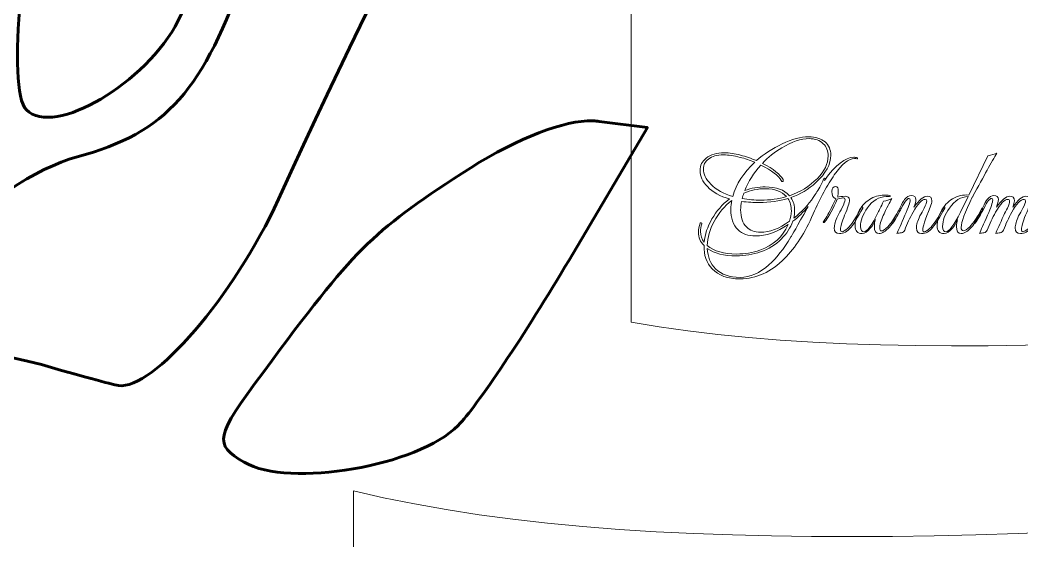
# Model space of a CAD drawing. Header units: centimetres. Extents: x -9.9 to 9.9, y -7.9 to 8.2.
# Drawn here: x 0.301 to 3.31, y -1.752 to -0.187 of the extents above; entities that cross this region are included whole.
import ezdxf

# ---------------------------------------------------------------- set-up
doc = ezdxf.new("R2010")
doc.units = ezdxf.units.CM
doc.header["$MEASUREMENT"] = 0
doc.layers.add('Layer 1', color=7, linetype='Continuous')

msp = doc.modelspace()

# ---------------------------------------------------------------- linework, layer by layer
at = {"layer": 'Layer 1', "color": 56, "lineweight": 60}
for points, knots in [([(1.87322, 3.56375), (1.88541, 3.56375), (1.99255, 3.38833), (2.11127, 3.17382), (2.11127, 3.17382), (2.2953, 2.84129), (2.32685, 2.73251), (2.32564, 2.43693), (2.32564, 2.43693), (2.32486, 2.24625), (2.28782, 2.02533), (2.24338, 1.94588), (2.24338, 1.94588), (2.19125, 1.85267), (2.16846, 1.67456), (2.17919, 1.44346), (2.17919, 1.44346), (2.19563, 1.08936), (2.1934, 1.08212), (1.93678, 0.8039), (1.93678, 0.8039), (1.69943, 0.54657), (1.4927, 0.17868), (1.07743, -0.72549), (1.07743, -0.72549), (0.94402, -1.01595), (0.69975, -1.30007), (0.59697, -1.28479), (0.59697, -1.28479), (0.57769, -1.28192), (0.47374, -1.25366), (0.36577, -1.22222), (0.36577, -1.22222), (0.2578, -1.19079), (0.1102, -1.17662), (0.03799, -1.19062), (0.03799, -1.19062), (-0.14598, -1.22628), (-0.12947, -1.1047), (0.08286, -0.85946), (0.08286, -0.85946), (0.18525, -0.7412), (0.34876, -0.63174), (0.47296, -0.59782), (0.47296, -0.59782), (0.74214, -0.52431), (0.85149, -0.40145), (0.98146, -0.02714), (0.98146, -0.02714), (1.03828, 0.13648), (1.10213, 0.28798), (1.12292, 0.30907), (1.12292, 0.30907), (1.14371, 0.33016), (1.16031, 0.38639), (1.16031, 0.4342), (1.16031, 0.4342), (1.16031, 0.48201), (1.20343, 0.56906), (1.25565, 0.62759), (1.25565, 0.62759), (1.3607, 0.7453), (1.41082, 1.02131), (1.32732, 1.02131), (1.32732, 1.02131), (1.29812, 1.02131), (1.27435, 0.99389), (1.27435, 0.96064), (1.27435, 0.96064), (1.27435, 0.90002), (0.96393, 0.18349), (0.77644, -0.1883), (0.77644, -0.1883), (0.68181, -0.37595), (0.40251, -0.54028), (0.32028, -0.45689), (0.32028, -0.45689), (0.25974, -0.3955), (0.30779, 0.10509), (0.39444, 0.31539), (0.39444, 0.31539), (0.49686, 0.56399), (0.50118, 0.68024), (0.40254, 0.52837), (0.40254, 0.52837), (0.30725, 0.38166), (0.13578, -0.1897), (0.13271, -0.3703), (0.13271, -0.3703), (0.12988, -0.53659), (-0.24986, -1.00138), (-0.28294, -0.87904), (-0.28294, -0.87904), (-0.37071, -0.55446), (-0.46592, -0.3171), (-0.55464, -0.20156), (-0.55464, -0.20156), (-0.64772, -0.08034), (-0.64977, -0.05251), (-0.57458, 0.06387), (-0.57458, 0.06387), (-0.48308, 0.20549), (-0.11413, 0.48757), (0.17634, 0.63834), (0.17634, 0.63834), (0.46158, 0.78639), (0.93209, 1.39352), (0.93474, 1.61664), (0.93474, 1.61664), (0.93644, 1.75912), (0.97761, 1.82772), (1.11484, 1.91683), (1.11484, 1.91683), (1.3307, 2.057), (1.50037, 2.38723), (1.70062, 3.05818), (1.70062, 3.05818), (1.78361, 3.33625), (1.86104, 3.56376), (1.87324, 3.56376), (1.87324, 3.56376), (1.87324, 3.56376), (1.87322, 3.56375), (1.87322, 3.56375)], [0, 0, 0, 0, 0.03125, 0.03125, 0.03125, 0.03125, 0.0625, 0.0625, 0.0625, 0.0625, 0.09375, 0.09375, 0.09375, 0.09375, 0.125, 0.125, 0.125, 0.125, 0.15625, 0.15625, 0.15625, 0.15625, 0.1875, 0.1875, 0.1875, 0.1875, 0.21875, 0.21875, 0.21875, 0.21875, 0.25, 0.25, 0.25, 0.25, 0.28125, 0.28125, 0.28125, 0.28125, 0.3125, 0.3125, 0.3125, 0.3125, 0.34375, 0.34375, 0.34375, 0.34375, 0.375, 0.375, 0.375, 0.375, 0.40625, 0.40625, 0.40625, 0.40625, 0.4375, 0.4375, 0.4375, 0.4375, 0.46875, 0.46875, 0.46875, 0.46875, 0.5, 0.5, 0.5, 0.5, 0.53125, 0.53125, 0.53125, 0.53125, 0.5625, 0.5625, 0.5625, 0.5625, 0.59375, 0.59375, 0.59375, 0.59375, 0.625, 0.625, 0.625, 0.625, 0.65625, 0.65625, 0.65625, 0.65625, 0.6875, 0.6875, 0.6875, 0.6875, 0.71875, 0.71875, 0.71875, 0.71875, 0.75, 0.75, 0.75, 0.75, 0.78125, 0.78125, 0.78125, 0.78125, 0.8125, 0.8125, 0.8125, 0.8125, 0.84375, 0.84375, 0.84375, 0.84375, 0.875, 0.875, 0.875, 0.875, 0.90625, 0.90625, 0.90625, 0.90625, 0.9375, 0.9375, 0.9375, 0.9375, 1, 1, 1, 1]), ([(2.00471, -0.48976), (2.01087, -0.48943), (2.01706, -0.48962), (2.02278, -0.48976), (2.02278, -0.48976), (2.02888, -0.48993), (2.03466, -0.49094), (2.04023, -0.49166), (2.04023, -0.49166), (2.04023, -0.49166), (2.18543, -0.50999), (2.18543, -0.50999), (2.18543, -0.50999), (2.18543, -0.50999), (1.94987, -0.90814), (1.94987, -0.90814), (1.94987, -0.90814), (1.82029, -1.12704), (1.67068, -1.35054), (1.6171, -1.40488), (1.6171, -1.40488), (1.49645, -1.52724), (1.10949, -1.59387), (0.97462, -1.51548), (0.97462, -1.51548), (0.88205, -1.46168), (0.88676, -1.4405), (1.03195, -1.24436), (1.03195, -1.24436), (1.30597, -0.87418), (1.35415, -0.82631), (1.6277, -0.64777), (1.6277, -0.64777), (1.77207, -0.55354), (1.9123, -0.49477), (2.00472, -0.48977), (2.00472, -0.48977), (2.00472, -0.48977), (2.00471, -0.48976), (2.00471, -0.48976)], [0, 0, 0, 0, 0.0909091, 0.0909091, 0.0909091, 0.0909091, 0.1818182, 0.1818182, 0.1818182, 0.1818182, 0.2727273, 0.2727273, 0.2727273, 0.2727273, 0.3636364, 0.3636364, 0.3636364, 0.3636364, 0.4545455, 0.4545455, 0.4545455, 0.4545455, 0.5454545, 0.5454545, 0.5454545, 0.5454545, 0.6363636, 0.6363636, 0.6363636, 0.6363636, 0.7272727, 0.7272727, 0.7272727, 0.7272727, 0.8181818, 0.8181818, 0.8181818, 0.8181818, 1, 1, 1, 1])]:
    msp.add_open_spline(points, degree=3, knots=knots, dxfattribs=at)
at = {"layer": 'Layer 1', "color": 43, "lineweight": 5}
for points in [[(9.51282, 0.23339), (8.07537, 0.6717), (4.01591, -0.23309), (2.13689, 0.23339), (2.13689, 0.23339), (2.13689, 0.23339), (2.13689, -1.09472), (2.13689, -1.09472), (2.13689, -1.09472), (3.88604, -1.41169), (7.79993, -0.53105), (9.51282, -1.09472), (9.51282, -1.09472), (9.51282, -1.09472), (8.84256, -0.42446), (8.84256, -0.42446), (8.84256, -0.42446), (8.84256, -0.42446), (9.51282, 0.23339), (9.51282, 0.23339)], [(8.67899, -1.60104), (7.24154, -1.16273), (3.18208, -2.06752), (1.30306, -1.60104), (1.30306, -1.60104), (1.30306, -1.60104), (1.30306, -2.92915), (1.30306, -2.92915), (1.30306, -2.92915), (3.05221, -3.24612), (6.9661, -2.36548), (8.67899, -2.92915), (8.67899, -2.92915), (8.67899, -2.92915), (8.00873, -2.25889), (8.00873, -2.25889), (8.00873, -2.25889), (8.00873, -2.25889), (8.67899, -1.60104), (8.67899, -1.60104)]]:
    msp.add_open_spline(points, degree=3, knots=[0, 0, 0, 0, 0.1666667, 0.1666667, 0.1666667, 0.1666667, 0.3333333, 0.3333333, 0.3333333, 0.3333333, 0.5, 0.5, 0.5, 0.5, 0.6666667, 0.6666667, 0.6666667, 0.6666667, 1, 1, 1, 1], dxfattribs=at)
at = {"layer": 'Layer 1', "lineweight": 5}
for points, knots in [([(2.68359, -0.72005), (2.68799, -0.71295), (2.69447, -0.70268), (2.70303, -0.68923), (2.70303, -0.68923), (2.70743, -0.68092), (2.71122, -0.67273), (2.7144, -0.66466), (2.7144, -0.66466), (2.71513, -0.6627), (2.71599, -0.66172), (2.71696, -0.66172), (2.71696, -0.66172), (2.71818, -0.66172), (2.7188, -0.66245), (2.7188, -0.66393), (2.7188, -0.66393), (2.7188, -0.66466), (2.71855, -0.6654), (2.71806, -0.66614), (2.71806, -0.66614), (2.71806, -0.66614), (2.71696, -0.6687), (2.71696, -0.6687), (2.71696, -0.6687), (2.75046, -0.62224), (2.7798, -0.59901), (2.80499, -0.59901), (2.80499, -0.59901), (2.80866, -0.59901), (2.81221, -0.5995), (2.81564, -0.60048), (2.81564, -0.60048), (2.81662, -0.60073), (2.81686, -0.60146), (2.81637, -0.60269), (2.81637, -0.60269), (2.81612, -0.60391), (2.81539, -0.6044), (2.81416, -0.60416), (2.81416, -0.60416), (2.81197, -0.60343), (2.80964, -0.60306), (2.8072, -0.60306), (2.8072, -0.60306), (2.79008, -0.60306), (2.76991, -0.61944), (2.74667, -0.6522), (2.74667, -0.6522), (2.72564, -0.68155), (2.70449, -0.72068), (2.68321, -0.76958), (2.68321, -0.76958), (2.65875, -0.82558), (2.63015, -0.87009), (2.59739, -0.9031), (2.59739, -0.9031), (2.55679, -0.94394), (2.51216, -0.96435), (2.4635, -0.96435), (2.4635, -0.96435), (2.42682, -0.96435), (2.39894, -0.95445), (2.37987, -0.93464), (2.37987, -0.93464), (2.36275, -0.91679), (2.35456, -0.89343), (2.3553, -0.86458), (2.3553, -0.86458), (2.34429, -0.85333), (2.33879, -0.83976), (2.33879, -0.82387), (2.33879, -0.82387), (2.33879, -0.8158), (2.34038, -0.807), (2.34356, -0.79746), (2.34356, -0.79746), (2.34405, -0.79574), (2.34515, -0.79525), (2.34686, -0.79598), (2.34686, -0.79598), (2.34857, -0.79647), (2.34918, -0.79757), (2.3487, -0.79928), (2.3487, -0.79928), (2.34601, -0.80735), (2.34466, -0.81506), (2.34466, -0.8224), (2.34466, -0.8224), (2.34466, -0.83438), (2.34833, -0.84513), (2.35566, -0.85467), (2.35566, -0.85467), (2.35786, -0.8312), (2.36569, -0.80773), (2.37914, -0.78425), (2.37914, -0.78425), (2.39259, -0.76077), (2.41007, -0.74084), (2.43159, -0.72446), (2.43159, -0.72446), (2.40372, -0.71663), (2.38171, -0.70428), (2.36557, -0.68741), (2.36557, -0.68741), (2.3509, -0.67201), (2.34356, -0.65587), (2.34356, -0.639), (2.34356, -0.639), (2.34356, -0.62384), (2.34968, -0.61136), (2.36191, -0.60158), (2.36191, -0.60158), (2.37511, -0.59107), (2.3932, -0.58581), (2.41619, -0.58581), (2.41619, -0.58581), (2.43111, -0.58581), (2.44749, -0.58813), (2.46534, -0.59278), (2.46534, -0.59278), (2.48124, -0.59694), (2.49713, -0.60244), (2.51303, -0.60929), (2.51303, -0.60929), (2.53504, -0.58997), (2.56065, -0.57322), (2.58988, -0.55903), (2.58988, -0.55903), (2.6191, -0.54485), (2.6457, -0.53776), (2.66966, -0.53776), (2.66966, -0.53776), (2.6902, -0.53776), (2.70658, -0.54289), (2.71881, -0.55316), (2.71881, -0.55316), (2.7303, -0.56319), (2.73605, -0.5764), (2.73605, -0.59278), (2.73605, -0.59278), (2.73605, -0.61992), (2.72101, -0.64743), (2.69093, -0.67531), (2.69093, -0.67531), (2.66941, -0.69536), (2.64447, -0.7104), (2.61611, -0.72042), (2.61611, -0.72042), (2.62369, -0.73143), (2.62748, -0.74451), (2.62748, -0.75967), (2.62748, -0.75967), (2.62748, -0.76701), (2.62662, -0.77446), (2.62491, -0.78205), (2.62491, -0.78205), (2.64912, -0.76274), (2.66868, -0.74208), (2.6836, -0.72007), (2.6836, -0.72007), (2.6836, -0.72007), (2.68359, -0.72005), (2.68359, -0.72005)], [0, 0, 0, 0, 0.0238095, 0.0238095, 0.0238095, 0.0238095, 0.047619, 0.047619, 0.047619, 0.047619, 0.0714286, 0.0714286, 0.0714286, 0.0714286, 0.0952381, 0.0952381, 0.0952381, 0.0952381, 0.1190476, 0.1190476, 0.1190476, 0.1190476, 0.1428571, 0.1428571, 0.1428571, 0.1428571, 0.1666667, 0.1666667, 0.1666667, 0.1666667, 0.1904762, 0.1904762, 0.1904762, 0.1904762, 0.2142857, 0.2142857, 0.2142857, 0.2142857, 0.2380952, 0.2380952, 0.2380952, 0.2380952, 0.2619048, 0.2619048, 0.2619048, 0.2619048, 0.2857143, 0.2857143, 0.2857143, 0.2857143, 0.3095238, 0.3095238, 0.3095238, 0.3095238, 0.3333333, 0.3333333, 0.3333333, 0.3333333, 0.3571429, 0.3571429, 0.3571429, 0.3571429, 0.3809524, 0.3809524, 0.3809524, 0.3809524, 0.4047619, 0.4047619, 0.4047619, 0.4047619, 0.4285714, 0.4285714, 0.4285714, 0.4285714, 0.452381, 0.452381, 0.452381, 0.452381, 0.4761905, 0.4761905, 0.4761905, 0.4761905, 0.5, 0.5, 0.5, 0.5, 0.5238095, 0.5238095, 0.5238095, 0.5238095, 0.547619, 0.547619, 0.547619, 0.547619, 0.5714286, 0.5714286, 0.5714286, 0.5714286, 0.5952381, 0.5952381, 0.5952381, 0.5952381, 0.6190476, 0.6190476, 0.6190476, 0.6190476, 0.6428571, 0.6428571, 0.6428571, 0.6428571, 0.6666667, 0.6666667, 0.6666667, 0.6666667, 0.6904762, 0.6904762, 0.6904762, 0.6904762, 0.7142857, 0.7142857, 0.7142857, 0.7142857, 0.7380952, 0.7380952, 0.7380952, 0.7380952, 0.7619048, 0.7619048, 0.7619048, 0.7619048, 0.7857143, 0.7857143, 0.7857143, 0.7857143, 0.8095238, 0.8095238, 0.8095238, 0.8095238, 0.8333333, 0.8333333, 0.8333333, 0.8333333, 0.8571429, 0.8571429, 0.8571429, 0.8571429, 0.8809524, 0.8809524, 0.8809524, 0.8809524, 0.9047619, 0.9047619, 0.9047619, 0.9047619, 0.9285714, 0.9285714, 0.9285714, 0.9285714, 0.952381, 0.952381, 0.952381, 0.952381, 1, 1, 1, 1]), ([(2.47782, -0.69914), (2.49763, -0.6918), (2.51817, -0.68814), (2.53944, -0.68814), (2.53944, -0.68814), (2.57221, -0.68814), (2.5963, -0.69694), (2.61171, -0.71455), (2.61171, -0.71455), (2.64399, -0.70379), (2.67198, -0.68655), (2.6957, -0.66283), (2.6957, -0.66283), (2.71722, -0.64106), (2.72798, -0.61856), (2.72798, -0.59533), (2.72798, -0.59533), (2.72798, -0.58017), (2.72309, -0.56783), (2.7133, -0.55829), (2.7133, -0.55829), (2.70278, -0.54826), (2.6886, -0.54325), (2.67075, -0.54325), (2.67075, -0.54325), (2.64679, -0.54325), (2.6194, -0.55242), (2.58859, -0.57076), (2.58859, -0.57076), (2.56756, -0.58348), (2.54824, -0.59913), (2.53064, -0.61771), (2.53064, -0.61771), (2.56439, -0.63458), (2.58505, -0.65072), (2.59263, -0.66614), (2.59263, -0.66614), (2.59311, -0.6676), (2.59336, -0.66882), (2.59336, -0.6698), (2.59336, -0.6698), (2.59336, -0.67152), (2.59263, -0.67237), (2.59117, -0.67237), (2.59117, -0.67237), (2.58945, -0.67237), (2.58811, -0.67139), (2.58713, -0.66944), (2.58713, -0.66944), (2.57979, -0.65452), (2.5595, -0.63887), (2.52625, -0.62248), (2.52625, -0.62248), (2.50473, -0.64644), (2.48859, -0.672), (2.47782, -0.69915), (2.47782, -0.69915), (2.47782, -0.69915), (2.47782, -0.69914), (2.47782, -0.69914)], [0, 0, 0, 0, 0.0625, 0.0625, 0.0625, 0.0625, 0.125, 0.125, 0.125, 0.125, 0.1875, 0.1875, 0.1875, 0.1875, 0.25, 0.25, 0.25, 0.25, 0.3125, 0.3125, 0.3125, 0.3125, 0.375, 0.375, 0.375, 0.375, 0.4375, 0.4375, 0.4375, 0.4375, 0.5, 0.5, 0.5, 0.5, 0.5625, 0.5625, 0.5625, 0.5625, 0.625, 0.625, 0.625, 0.625, 0.6875, 0.6875, 0.6875, 0.6875, 0.75, 0.75, 0.75, 0.75, 0.8125, 0.8125, 0.8125, 0.8125, 0.875, 0.875, 0.875, 0.875, 1, 1, 1, 1]), ([(2.50789, -0.61404), (2.49322, -0.60792), (2.47855, -0.60303), (2.46388, -0.59936), (2.46388, -0.59936), (2.4453, -0.59446), (2.42867, -0.59202), (2.414, -0.59202), (2.414, -0.59202), (2.39443, -0.59202), (2.37927, -0.59618), (2.36851, -0.6045), (2.36851, -0.6045), (2.35849, -0.61184), (2.35348, -0.62174), (2.35348, -0.63421), (2.35348, -0.63421), (2.35348, -0.64961), (2.36094, -0.6649), (2.37586, -0.68006), (2.37586, -0.68006), (2.39224, -0.69644), (2.41412, -0.70867), (2.44151, -0.71674), (2.44151, -0.71674), (2.45202, -0.67957), (2.47416, -0.64533), (2.5079, -0.61404), (2.5079, -0.61404), (2.5079, -0.61404), (2.50789, -0.61404), (2.50789, -0.61404)], [0, 0, 0, 0, 0.1111111, 0.1111111, 0.1111111, 0.1111111, 0.2222222, 0.2222222, 0.2222222, 0.2222222, 0.3333333, 0.3333333, 0.3333333, 0.3333333, 0.4444444, 0.4444444, 0.4444444, 0.4444444, 0.5555556, 0.5555556, 0.5555556, 0.5555556, 0.6666667, 0.6666667, 0.6666667, 0.6666667, 0.7777778, 0.7777778, 0.7777778, 0.7777778, 1, 1, 1, 1]), ([(3.23476, -0.5869), (3.21984, -0.61184), (3.19588, -0.65488), (3.16287, -0.71601), (3.16287, -0.71601), (3.16287, -0.71626), (3.16287, -0.7165), (3.16287, -0.71675), (3.16287, -0.71675), (3.16287, -0.71773), (3.16226, -0.71858), (3.16103, -0.71931), (3.16103, -0.71931), (3.13878, -0.7643), (3.12765, -0.7945), (3.12765, -0.80991), (3.12765, -0.80991), (3.12765, -0.81651), (3.12973, -0.81981), (3.13388, -0.81981), (3.13388, -0.81981), (3.13926, -0.81981), (3.14574, -0.8159), (3.15332, -0.80808), (3.15332, -0.80808), (3.16457, -0.79659), (3.17679, -0.77825), (3.18999, -0.75306), (3.18999, -0.75306), (3.18999, -0.75257), (3.19024, -0.75232), (3.19073, -0.75232), (3.19073, -0.75232), (3.19244, -0.75232), (3.19329, -0.7533), (3.19329, -0.75525), (3.19329, -0.75525), (3.19281, -0.75623), (3.19146, -0.75855), (3.18926, -0.76222), (3.18926, -0.76222), (3.17801, -0.7835), (3.16786, -0.79915), (3.15881, -0.80917), (3.15881, -0.80917), (3.14732, -0.82189), (3.13705, -0.82824), (3.128, -0.82824), (3.128, -0.82824), (3.11822, -0.82824), (3.11332, -0.82115), (3.11332, -0.80697), (3.11332, -0.80697), (3.11332, -0.79987), (3.11442, -0.79303), (3.11662, -0.78643), (3.11662, -0.78643), (3.11369, -0.79474), (3.10867, -0.80342), (3.10158, -0.81247), (3.10158, -0.81247), (3.09254, -0.82323), (3.08435, -0.82861), (3.07701, -0.82861), (3.07701, -0.82861), (3.06258, -0.82861), (3.05537, -0.82066), (3.05537, -0.80477), (3.05537, -0.80477), (3.05537, -0.79205), (3.05904, -0.77824), (3.06637, -0.76332), (3.06637, -0.76332), (3.07468, -0.74596), (3.08654, -0.73282), (3.10194, -0.72389), (3.10194, -0.72389), (3.11734, -0.71496), (3.13348, -0.71123), (3.15035, -0.7127), (3.15035, -0.7127), (3.15035, -0.7127), (3.20794, -0.59496), (3.20794, -0.59496), (3.20794, -0.59496), (3.21919, -0.59251), (3.22811, -0.58982), (3.23472, -0.58689), (3.23472, -0.58689), (3.23472, -0.58689), (3.23476, -0.5869), (3.23476, -0.5869)], [0, 0, 0, 0, 0.0416667, 0.0416667, 0.0416667, 0.0416667, 0.0833333, 0.0833333, 0.0833333, 0.0833333, 0.125, 0.125, 0.125, 0.125, 0.1666667, 0.1666667, 0.1666667, 0.1666667, 0.2083333, 0.2083333, 0.2083333, 0.2083333, 0.25, 0.25, 0.25, 0.25, 0.2916667, 0.2916667, 0.2916667, 0.2916667, 0.3333333, 0.3333333, 0.3333333, 0.3333333, 0.375, 0.375, 0.375, 0.375, 0.4166667, 0.4166667, 0.4166667, 0.4166667, 0.4583333, 0.4583333, 0.4583333, 0.4583333, 0.5, 0.5, 0.5, 0.5, 0.5416667, 0.5416667, 0.5416667, 0.5416667, 0.5833333, 0.5833333, 0.5833333, 0.5833333, 0.625, 0.625, 0.625, 0.625, 0.6666667, 0.6666667, 0.6666667, 0.6666667, 0.7083333, 0.7083333, 0.7083333, 0.7083333, 0.75, 0.75, 0.75, 0.75, 0.7916667, 0.7916667, 0.7916667, 0.7916667, 0.8333333, 0.8333333, 0.8333333, 0.8333333, 0.875, 0.875, 0.875, 0.875, 0.9166667, 0.9166667, 0.9166667, 0.9166667, 1, 1, 1, 1]), ([(2.832, -0.75159), (2.81708, -0.77971), (2.80535, -0.7989), (2.79679, -0.80917), (2.79679, -0.80917), (2.78578, -0.82213), (2.77417, -0.82861), (2.76194, -0.82861), (2.76194, -0.82861), (2.75166, -0.82861), (2.74653, -0.82286), (2.74653, -0.81137), (2.74653, -0.81137), (2.74653, -0.80208), (2.75008, -0.79009), (2.75718, -0.77541), (2.75718, -0.77541), (2.76158, -0.7671), (2.76586, -0.75878), (2.77002, -0.75047), (2.77002, -0.75047), (2.77589, -0.73922), (2.77882, -0.73128), (2.77882, -0.72663), (2.77882, -0.72663), (2.77882, -0.72297), (2.77723, -0.72101), (2.77405, -0.72076), (2.77405, -0.72076), (2.77185, -0.72051), (2.76561, -0.72198), (2.75534, -0.72516), (2.75534, -0.72516), (2.74385, -0.75231), (2.73088, -0.77579), (2.71645, -0.79559), (2.71645, -0.79559), (2.71499, -0.79534), (2.71377, -0.79497), (2.71279, -0.79448), (2.71279, -0.79448), (2.71963, -0.78494), (2.72782, -0.77101), (2.73736, -0.75267), (2.73736, -0.75267), (2.74494, -0.73775), (2.74947, -0.72834), (2.75094, -0.72443), (2.75094, -0.72443), (2.74311, -0.7215), (2.7392, -0.71404), (2.7392, -0.70205), (2.7392, -0.70205), (2.7392, -0.69202), (2.74311, -0.68701), (2.75094, -0.68701), (2.75094, -0.68701), (2.75607, -0.68701), (2.75864, -0.69203), (2.75864, -0.70205), (2.75864, -0.70205), (2.75864, -0.70718), (2.75803, -0.71268), (2.7568, -0.71855), (2.7568, -0.71855), (2.76144, -0.71782), (2.76878, -0.71696), (2.77881, -0.71599), (2.77881, -0.71599), (2.78762, -0.71574), (2.79202, -0.71966), (2.79202, -0.72773), (2.79202, -0.72773), (2.79202, -0.73555), (2.78725, -0.75071), (2.77771, -0.77321), (2.77771, -0.77321), (2.7694, -0.79326), (2.76524, -0.80732), (2.76524, -0.81539), (2.76524, -0.81539), (2.76524, -0.82029), (2.76683, -0.82273), (2.77001, -0.82273), (2.77001, -0.82273), (2.77343, -0.82273), (2.77893, -0.81943), (2.78651, -0.81282), (2.78651, -0.81282), (2.79752, -0.80304), (2.81146, -0.78188), (2.82833, -0.74936), (2.82833, -0.74936), (2.82881, -0.74863), (2.82967, -0.74863), (2.83089, -0.74936), (2.83089, -0.74936), (2.83211, -0.75009), (2.83248, -0.75083), (2.83199, -0.75157), (2.83199, -0.75157), (2.83199, -0.75157), (2.832, -0.75159), (2.832, -0.75159)], [0, 0, 0, 0, 0.037037, 0.037037, 0.037037, 0.037037, 0.0740741, 0.0740741, 0.0740741, 0.0740741, 0.1111111, 0.1111111, 0.1111111, 0.1111111, 0.1481481, 0.1481481, 0.1481481, 0.1481481, 0.1851852, 0.1851852, 0.1851852, 0.1851852, 0.2222222, 0.2222222, 0.2222222, 0.2222222, 0.2592593, 0.2592593, 0.2592593, 0.2592593, 0.2962963, 0.2962963, 0.2962963, 0.2962963, 0.3333333, 0.3333333, 0.3333333, 0.3333333, 0.3703704, 0.3703704, 0.3703704, 0.3703704, 0.4074074, 0.4074074, 0.4074074, 0.4074074, 0.4444444, 0.4444444, 0.4444444, 0.4444444, 0.4814815, 0.4814815, 0.4814815, 0.4814815, 0.5185185, 0.5185185, 0.5185185, 0.5185185, 0.5555556, 0.5555556, 0.5555556, 0.5555556, 0.5925926, 0.5925926, 0.5925926, 0.5925926, 0.6296296, 0.6296296, 0.6296296, 0.6296296, 0.6666667, 0.6666667, 0.6666667, 0.6666667, 0.7037037, 0.7037037, 0.7037037, 0.7037037, 0.7407407, 0.7407407, 0.7407407, 0.7407407, 0.7777778, 0.7777778, 0.7777778, 0.7777778, 0.8148148, 0.8148148, 0.8148148, 0.8148148, 0.8518519, 0.8518519, 0.8518519, 0.8518519, 0.8888889, 0.8888889, 0.8888889, 0.8888889, 0.9259259, 0.9259259, 0.9259259, 0.9259259, 1, 1, 1, 1]), ([(2.6029, -0.71747), (2.58921, -0.70157), (2.56805, -0.69363), (2.53944, -0.69363), (2.53944, -0.69363), (2.51695, -0.69363), (2.49543, -0.69816), (2.47488, -0.70721), (2.47488, -0.70721), (2.47292, -0.71259), (2.47134, -0.71797), (2.47011, -0.72334), (2.47011, -0.72334), (2.48894, -0.72652), (2.50752, -0.72811), (2.52587, -0.72811), (2.52587, -0.72811), (2.55326, -0.72811), (2.57893, -0.72457), (2.6029, -0.71748), (2.6029, -0.71748), (2.6029, -0.71748), (2.6029, -0.71747), (2.6029, -0.71747)], [0, 0, 0, 0, 0.1428571, 0.1428571, 0.1428571, 0.1428571, 0.2857143, 0.2857143, 0.2857143, 0.2857143, 0.4285714, 0.4285714, 0.4285714, 0.4285714, 0.5714286, 0.5714286, 0.5714286, 0.5714286, 0.7142857, 0.7142857, 0.7142857, 0.7142857, 1, 1, 1, 1]), ([(2.94651, -0.75525), (2.94602, -0.75623), (2.94479, -0.75855), (2.94284, -0.76222), (2.94284, -0.76222), (2.93159, -0.7835), (2.92144, -0.79915), (2.91239, -0.80917), (2.91239, -0.80917), (2.90065, -0.82189), (2.89026, -0.82824), (2.88121, -0.82824), (2.88121, -0.82824), (2.87167, -0.82824), (2.8669, -0.82115), (2.8669, -0.80697), (2.8669, -0.80697), (2.8669, -0.79987), (2.868, -0.79303), (2.8702, -0.78643), (2.8702, -0.78643), (2.86727, -0.79474), (2.86213, -0.80342), (2.8548, -0.81247), (2.8548, -0.81247), (2.84599, -0.82323), (2.83792, -0.82861), (2.83059, -0.82861), (2.83059, -0.82861), (2.81616, -0.82861), (2.80895, -0.82066), (2.80895, -0.80477), (2.80895, -0.80477), (2.80895, -0.79205), (2.81249, -0.77824), (2.81958, -0.76332), (2.81958, -0.76332), (2.8274, -0.74742), (2.83822, -0.73501), (2.85204, -0.72609), (2.85204, -0.72609), (2.86586, -0.71716), (2.88047, -0.7127), (2.89588, -0.7127), (2.89588, -0.7127), (2.90077, -0.7127), (2.9048, -0.71295), (2.90798, -0.71344), (2.90798, -0.71344), (2.91287, -0.71393), (2.91531, -0.71454), (2.91531, -0.71528), (2.91531, -0.71528), (2.91531, -0.71674), (2.91091, -0.71747), (2.90211, -0.71747), (2.90211, -0.71747), (2.88059, -0.71747), (2.86188, -0.72872), (2.84598, -0.75122), (2.84598, -0.75122), (2.83229, -0.77078), (2.82544, -0.78948), (2.82544, -0.80734), (2.82544, -0.80734), (2.82544, -0.81785), (2.82862, -0.82311), (2.83498, -0.82311), (2.83498, -0.82311), (2.84501, -0.82311), (2.85956, -0.80355), (2.87863, -0.76442), (2.87863, -0.76442), (2.88108, -0.75905), (2.88634, -0.74804), (2.8944, -0.73141), (2.8944, -0.73141), (2.90345, -0.72945), (2.91177, -0.72676), (2.91935, -0.72334), (2.91935, -0.72334), (2.9169, -0.7275), (2.90908, -0.74266), (2.89588, -0.76883), (2.89588, -0.76883), (2.88854, -0.7835), (2.88426, -0.79695), (2.88304, -0.80917), (2.88304, -0.80917), (2.88255, -0.81675), (2.88414, -0.82054), (2.88781, -0.82054), (2.88781, -0.82054), (2.89245, -0.82054), (2.89881, -0.81638), (2.90688, -0.80807), (2.90688, -0.80807), (2.91813, -0.79658), (2.93023, -0.77824), (2.94319, -0.75305), (2.94319, -0.75305), (2.94343, -0.75256), (2.94379, -0.75231), (2.94429, -0.75231), (2.94429, -0.75231), (2.946, -0.75231), (2.94673, -0.75329), (2.9465, -0.75524), (2.9465, -0.75524), (2.9465, -0.75524), (2.94651, -0.75525), (2.94651, -0.75525)], [0, 0, 0, 0, 0.0344828, 0.0344828, 0.0344828, 0.0344828, 0.0689655, 0.0689655, 0.0689655, 0.0689655, 0.1034483, 0.1034483, 0.1034483, 0.1034483, 0.137931, 0.137931, 0.137931, 0.137931, 0.1724138, 0.1724138, 0.1724138, 0.1724138, 0.2068966, 0.2068966, 0.2068966, 0.2068966, 0.2413793, 0.2413793, 0.2413793, 0.2413793, 0.2758621, 0.2758621, 0.2758621, 0.2758621, 0.3103448, 0.3103448, 0.3103448, 0.3103448, 0.3448276, 0.3448276, 0.3448276, 0.3448276, 0.3793103, 0.3793103, 0.3793103, 0.3793103, 0.4137931, 0.4137931, 0.4137931, 0.4137931, 0.4482759, 0.4482759, 0.4482759, 0.4482759, 0.4827586, 0.4827586, 0.4827586, 0.4827586, 0.5172414, 0.5172414, 0.5172414, 0.5172414, 0.5517241, 0.5517241, 0.5517241, 0.5517241, 0.5862069, 0.5862069, 0.5862069, 0.5862069, 0.6206897, 0.6206897, 0.6206897, 0.6206897, 0.6551724, 0.6551724, 0.6551724, 0.6551724, 0.6896552, 0.6896552, 0.6896552, 0.6896552, 0.7241379, 0.7241379, 0.7241379, 0.7241379, 0.7586207, 0.7586207, 0.7586207, 0.7586207, 0.7931034, 0.7931034, 0.7931034, 0.7931034, 0.8275862, 0.8275862, 0.8275862, 0.8275862, 0.862069, 0.862069, 0.862069, 0.862069, 0.8965517, 0.8965517, 0.8965517, 0.8965517, 0.9310345, 0.9310345, 0.9310345, 0.9310345, 1, 1, 1, 1]), ([(3.0787, -0.75159), (3.06257, -0.78069), (3.05058, -0.79988), (3.04276, -0.80917), (3.04276, -0.80917), (3.03225, -0.82213), (3.02088, -0.82861), (3.00865, -0.82861), (3.00865, -0.82861), (2.99837, -0.82861), (2.99324, -0.82286), (2.99324, -0.81137), (2.99324, -0.81137), (2.99324, -0.80208), (2.99679, -0.79009), (3.00389, -0.77541), (3.00389, -0.77541), (3.00805, -0.76759), (3.0122, -0.75976), (3.01636, -0.75194), (3.01636, -0.75194), (3.02174, -0.74167), (3.02443, -0.73458), (3.02443, -0.73067), (3.02443, -0.73067), (3.02443, -0.72724), (3.02284, -0.72553), (3.01966, -0.72553), (3.01966, -0.72553), (3.00988, -0.72553), (2.99765, -0.73849), (2.98298, -0.76441), (2.98298, -0.76441), (2.97344, -0.78128), (2.96513, -0.79914), (2.95804, -0.81797), (2.95804, -0.81797), (2.95608, -0.82261), (2.95277, -0.8253), (2.94813, -0.82604), (2.94813, -0.82604), (2.94348, -0.82677), (2.93896, -0.82739), (2.93456, -0.82787), (2.93456, -0.82787), (2.93896, -0.81833), (2.94703, -0.80024), (2.95877, -0.77359), (2.95877, -0.77359), (2.96928, -0.74889), (2.97454, -0.73385), (2.97454, -0.72847), (2.97454, -0.72847), (2.97454, -0.72481), (2.97332, -0.72297), (2.97088, -0.72297), (2.97088, -0.72297), (2.9655, -0.72297), (2.95798, -0.73257), (2.94832, -0.75176), (2.94832, -0.75176), (2.93866, -0.77095), (2.92992, -0.78605), (2.92209, -0.79706), (2.92209, -0.79706), (2.92063, -0.79632), (2.91941, -0.79546), (2.91843, -0.79449), (2.91843, -0.79449), (2.92625, -0.78349), (2.93493, -0.76858), (2.94447, -0.74975), (2.94447, -0.74975), (2.94985, -0.7385), (2.95425, -0.73067), (2.95768, -0.72628), (2.95768, -0.72628), (2.96404, -0.71821), (2.97076, -0.71417), (2.97785, -0.71417), (2.97785, -0.71417), (2.9869, -0.71417), (2.99143, -0.71821), (2.99143, -0.72628), (2.99143, -0.72628), (2.99143, -0.73165), (2.98959, -0.73923), (2.98592, -0.74901), (2.98592, -0.74901), (3.00157, -0.727), (3.01477, -0.716), (3.02554, -0.716), (3.02554, -0.716), (3.03483, -0.716), (3.03948, -0.72052), (3.03948, -0.72957), (3.03948, -0.72957), (3.03948, -0.73471), (3.03789, -0.74119), (3.03471, -0.74901), (3.03471, -0.74901), (3.01955, -0.78667), (3.01198, -0.80916), (3.01198, -0.8165), (3.01198, -0.8165), (3.01198, -0.82653), (3.01895, -0.82531), (3.03288, -0.81284), (3.03288, -0.81284), (3.04389, -0.8033), (3.05795, -0.78215), (3.07507, -0.74938), (3.07507, -0.74938), (3.07555, -0.7484), (3.07629, -0.7484), (3.07726, -0.74938), (3.07726, -0.74938), (3.07848, -0.75011), (3.07897, -0.75085), (3.07873, -0.75159), (3.07873, -0.75159), (3.07873, -0.75159), (3.0787, -0.75159), (3.0787, -0.75159)], [0, 0, 0, 0, 0.03125, 0.03125, 0.03125, 0.03125, 0.0625, 0.0625, 0.0625, 0.0625, 0.09375, 0.09375, 0.09375, 0.09375, 0.125, 0.125, 0.125, 0.125, 0.15625, 0.15625, 0.15625, 0.15625, 0.1875, 0.1875, 0.1875, 0.1875, 0.21875, 0.21875, 0.21875, 0.21875, 0.25, 0.25, 0.25, 0.25, 0.28125, 0.28125, 0.28125, 0.28125, 0.3125, 0.3125, 0.3125, 0.3125, 0.34375, 0.34375, 0.34375, 0.34375, 0.375, 0.375, 0.375, 0.375, 0.40625, 0.40625, 0.40625, 0.40625, 0.4375, 0.4375, 0.4375, 0.4375, 0.46875, 0.46875, 0.46875, 0.46875, 0.5, 0.5, 0.5, 0.5, 0.53125, 0.53125, 0.53125, 0.53125, 0.5625, 0.5625, 0.5625, 0.5625, 0.59375, 0.59375, 0.59375, 0.59375, 0.625, 0.625, 0.625, 0.625, 0.65625, 0.65625, 0.65625, 0.65625, 0.6875, 0.6875, 0.6875, 0.6875, 0.71875, 0.71875, 0.71875, 0.71875, 0.75, 0.75, 0.75, 0.75, 0.78125, 0.78125, 0.78125, 0.78125, 0.8125, 0.8125, 0.8125, 0.8125, 0.84375, 0.84375, 0.84375, 0.84375, 0.875, 0.875, 0.875, 0.875, 0.90625, 0.90625, 0.90625, 0.90625, 0.9375, 0.9375, 0.9375, 0.9375, 1, 1, 1, 1]), ([(3.1482, -0.71747), (3.12668, -0.71772), (3.10797, -0.72909), (3.09207, -0.75159), (3.09207, -0.75159), (3.07862, -0.77066), (3.0719, -0.78912), (3.0719, -0.80698), (3.0719, -0.80698), (3.0719, -0.81773), (3.07508, -0.82311), (3.08144, -0.82311), (3.08144, -0.82311), (3.09147, -0.82311), (3.10602, -0.80355), (3.12509, -0.76442), (3.12509, -0.76442), (3.12509, -0.76442), (3.1482, -0.71747), (3.1482, -0.71747)], [0, 0, 0, 0, 0.1666667, 0.1666667, 0.1666667, 0.1666667, 0.3333333, 0.3333333, 0.3333333, 0.3333333, 0.5, 0.5, 0.5, 0.5, 0.6666667, 0.6666667, 0.6666667, 0.6666667, 1, 1, 1, 1]), ([(3.375, -0.75159), (3.3591, -0.78069), (3.34724, -0.79988), (3.33941, -0.80917), (3.33941, -0.80917), (3.32889, -0.82213), (3.31753, -0.82861), (3.3053, -0.82861), (3.3053, -0.82861), (3.29503, -0.82861), (3.2899, -0.82286), (3.2899, -0.81137), (3.2899, -0.81137), (3.2899, -0.80208), (3.29332, -0.79009), (3.30016, -0.77541), (3.30016, -0.77541), (3.30456, -0.76759), (3.30884, -0.75976), (3.313, -0.75194), (3.313, -0.75194), (3.31838, -0.74167), (3.32107, -0.73458), (3.32107, -0.73067), (3.32107, -0.73067), (3.32107, -0.72724), (3.31948, -0.72553), (3.3163, -0.72553), (3.3163, -0.72553), (3.30652, -0.72553), (3.29429, -0.73849), (3.27962, -0.76441), (3.27962, -0.76441), (3.27008, -0.78128), (3.26177, -0.79914), (3.25468, -0.81797), (3.25468, -0.81797), (3.25272, -0.82261), (3.24942, -0.8253), (3.24477, -0.82604), (3.24477, -0.82604), (3.24012, -0.82677), (3.2356, -0.82739), (3.2312, -0.82787), (3.2312, -0.82787), (3.2356, -0.81833), (3.24366, -0.80024), (3.2554, -0.77359), (3.2554, -0.77359), (3.25907, -0.76625), (3.26274, -0.75892), (3.2664, -0.75158), (3.2664, -0.75158), (3.2708, -0.74204), (3.273, -0.73532), (3.273, -0.7314), (3.273, -0.7314), (3.273, -0.72749), (3.27117, -0.72553), (3.2675, -0.72553), (3.2675, -0.72553), (3.25772, -0.72553), (3.24549, -0.73849), (3.23082, -0.76441), (3.23082, -0.76441), (3.22128, -0.78128), (3.21297, -0.79914), (3.20588, -0.81797), (3.20588, -0.81797), (3.20392, -0.82261), (3.20061, -0.8253), (3.19597, -0.82604), (3.19597, -0.82604), (3.19132, -0.82677), (3.1868, -0.82739), (3.1824, -0.82787), (3.1824, -0.82787), (3.1868, -0.81833), (3.19487, -0.80024), (3.20661, -0.77359), (3.20661, -0.77359), (3.21712, -0.74889), (3.22238, -0.73385), (3.22238, -0.72847), (3.22238, -0.72847), (3.22238, -0.72481), (3.22116, -0.72297), (3.21872, -0.72297), (3.21872, -0.72297), (3.21334, -0.72297), (3.20582, -0.73257), (3.19616, -0.75176), (3.19616, -0.75176), (3.1865, -0.77095), (3.17776, -0.78605), (3.16993, -0.79706), (3.16993, -0.79706), (3.16847, -0.79632), (3.16725, -0.79546), (3.16627, -0.79449), (3.16627, -0.79449), (3.17409, -0.78374), (3.18277, -0.76882), (3.19231, -0.74975), (3.19231, -0.74975), (3.19769, -0.7385), (3.20209, -0.73067), (3.20552, -0.72628), (3.20552, -0.72628), (3.21188, -0.71821), (3.2186, -0.71417), (3.22569, -0.71417), (3.22569, -0.71417), (3.23474, -0.71417), (3.23927, -0.71821), (3.23927, -0.72628), (3.23927, -0.72628), (3.23927, -0.73165), (3.23743, -0.73923), (3.23376, -0.74901), (3.23376, -0.74901), (3.24941, -0.727), (3.26261, -0.716), (3.27338, -0.716), (3.27338, -0.716), (3.28267, -0.716), (3.28732, -0.72052), (3.28732, -0.72957), (3.28732, -0.72957), (3.28732, -0.73471), (3.28573, -0.74119), (3.28255, -0.74901), (3.28255, -0.74901), (3.2982, -0.727), (3.3114, -0.716), (3.32217, -0.716), (3.32217, -0.716), (3.33098, -0.716), (3.33538, -0.72003), (3.33538, -0.7281), (3.33538, -0.7281), (3.33538, -0.73568), (3.33061, -0.75072), (3.32107, -0.77322), (3.32107, -0.77322), (3.31276, -0.79327), (3.3086, -0.80733), (3.3086, -0.8154), (3.3086, -0.8154), (3.3086, -0.8203), (3.31007, -0.82274), (3.313, -0.82274), (3.313, -0.82274), (3.31666, -0.82274), (3.32216, -0.81944), (3.3295, -0.81283), (3.3295, -0.81283), (3.34051, -0.80329), (3.35457, -0.78214), (3.37169, -0.74937), (3.37169, -0.74937), (3.37194, -0.74839), (3.37267, -0.74839), (3.37388, -0.74937), (3.37388, -0.74937), (3.3751, -0.7501), (3.37547, -0.75084), (3.37499, -0.75158), (3.37499, -0.75158), (3.37499, -0.75158), (3.375, -0.75159), (3.375, -0.75159)], [0, 0, 0, 0, 0.0227273, 0.0227273, 0.0227273, 0.0227273, 0.0454545, 0.0454545, 0.0454545, 0.0454545, 0.0681818, 0.0681818, 0.0681818, 0.0681818, 0.0909091, 0.0909091, 0.0909091, 0.0909091, 0.1136364, 0.1136364, 0.1136364, 0.1136364, 0.1363636, 0.1363636, 0.1363636, 0.1363636, 0.1590909, 0.1590909, 0.1590909, 0.1590909, 0.1818182, 0.1818182, 0.1818182, 0.1818182, 0.2045455, 0.2045455, 0.2045455, 0.2045455, 0.2272727, 0.2272727, 0.2272727, 0.2272727, 0.25, 0.25, 0.25, 0.25, 0.2727273, 0.2727273, 0.2727273, 0.2727273, 0.2954545, 0.2954545, 0.2954545, 0.2954545, 0.3181818, 0.3181818, 0.3181818, 0.3181818, 0.3409091, 0.3409091, 0.3409091, 0.3409091, 0.3636364, 0.3636364, 0.3636364, 0.3636364, 0.3863636, 0.3863636, 0.3863636, 0.3863636, 0.4090909, 0.4090909, 0.4090909, 0.4090909, 0.4318182, 0.4318182, 0.4318182, 0.4318182, 0.4545455, 0.4545455, 0.4545455, 0.4545455, 0.4772727, 0.4772727, 0.4772727, 0.4772727, 0.5, 0.5, 0.5, 0.5, 0.5227273, 0.5227273, 0.5227273, 0.5227273, 0.5454545, 0.5454545, 0.5454545, 0.5454545, 0.5681818, 0.5681818, 0.5681818, 0.5681818, 0.5909091, 0.5909091, 0.5909091, 0.5909091, 0.6136364, 0.6136364, 0.6136364, 0.6136364, 0.6363636, 0.6363636, 0.6363636, 0.6363636, 0.6590909, 0.6590909, 0.6590909, 0.6590909, 0.6818182, 0.6818182, 0.6818182, 0.6818182, 0.7045455, 0.7045455, 0.7045455, 0.7045455, 0.7272727, 0.7272727, 0.7272727, 0.7272727, 0.75, 0.75, 0.75, 0.75, 0.7727273, 0.7727273, 0.7727273, 0.7727273, 0.7954545, 0.7954545, 0.7954545, 0.7954545, 0.8181818, 0.8181818, 0.8181818, 0.8181818, 0.8409091, 0.8409091, 0.8409091, 0.8409091, 0.8636364, 0.8636364, 0.8636364, 0.8636364, 0.8863636, 0.8863636, 0.8863636, 0.8863636, 0.9090909, 0.9090909, 0.9090909, 0.9090909, 0.9318182, 0.9318182, 0.9318182, 0.9318182, 0.9545455, 0.9545455, 0.9545455, 0.9545455, 1, 1, 1, 1]), ([(2.3652, -0.86456), (2.3855, -0.88143), (2.41485, -0.88987), (2.45324, -0.88987), (2.45324, -0.88987), (2.47793, -0.88987), (2.50128, -0.88596), (2.52329, -0.87814), (2.52329, -0.87814), (2.56339, -0.86395), (2.59164, -0.8384), (2.60803, -0.80147), (2.60803, -0.80147), (2.57428, -0.82421), (2.54164, -0.83558), (2.51009, -0.83558), (2.51009, -0.83558), (2.48759, -0.83558), (2.46986, -0.82922), (2.4569, -0.81651), (2.4569, -0.81651), (2.44272, -0.80233), (2.43575, -0.78179), (2.436, -0.75489), (2.436, -0.75489), (2.436, -0.74634), (2.43698, -0.73766), (2.43893, -0.72885), (2.43893, -0.72885), (2.41692, -0.74572), (2.39919, -0.76675), (2.38574, -0.79194), (2.38574, -0.79194), (2.37278, -0.81615), (2.36594, -0.84036), (2.3652, -0.86457), (2.3652, -0.86457), (2.3652, -0.86457), (2.3652, -0.86456), (2.3652, -0.86456)], [0, 0, 0, 0, 0.0909091, 0.0909091, 0.0909091, 0.0909091, 0.1818182, 0.1818182, 0.1818182, 0.1818182, 0.2727273, 0.2727273, 0.2727273, 0.2727273, 0.3636364, 0.3636364, 0.3636364, 0.3636364, 0.4545455, 0.4545455, 0.4545455, 0.4545455, 0.5454545, 0.5454545, 0.5454545, 0.5454545, 0.6363636, 0.6363636, 0.6363636, 0.6363636, 0.7272727, 0.7272727, 0.7272727, 0.7272727, 0.8181818, 0.8181818, 0.8181818, 0.8181818, 1, 1, 1, 1]), ([(2.66526, -0.75232), (2.66526, -0.75232), (2.66782, -0.74755), (2.66782, -0.74755), (2.66782, -0.74755), (2.65363, -0.76418), (2.63835, -0.77885), (2.62197, -0.79156), (2.62197, -0.79156), (2.61537, -0.81088), (2.60387, -0.82861), (2.58749, -0.84475), (2.58749, -0.84475), (2.57012, -0.86186), (2.54934, -0.8747), (2.52513, -0.88326), (2.52513, -0.88326), (2.50239, -0.89133), (2.47794, -0.89537), (2.45178, -0.89537), (2.45178, -0.89537), (2.41509, -0.89537), (2.38624, -0.88791), (2.36521, -0.87299), (2.36521, -0.87299), (2.36619, -0.89866), (2.37451, -0.91908), (2.39016, -0.93424), (2.39016, -0.93424), (2.40727, -0.95136), (2.43185, -0.95992), (2.46388, -0.95992), (2.46388, -0.95992), (2.49372, -0.95992), (2.52257, -0.94733), (2.55044, -0.92214), (2.55044, -0.92214), (2.57221, -0.90282), (2.59422, -0.87494), (2.61647, -0.83851), (2.61647, -0.83851), (2.61916, -0.83411), (2.63542, -0.80537), (2.66525, -0.75231), (2.66525, -0.75231), (2.66525, -0.75231), (2.66526, -0.75232), (2.66526, -0.75232)], [0, 0, 0, 0, 0.0769231, 0.0769231, 0.0769231, 0.0769231, 0.1538462, 0.1538462, 0.1538462, 0.1538462, 0.2307692, 0.2307692, 0.2307692, 0.2307692, 0.3076923, 0.3076923, 0.3076923, 0.3076923, 0.3846154, 0.3846154, 0.3846154, 0.3846154, 0.4615385, 0.4615385, 0.4615385, 0.4615385, 0.5384615, 0.5384615, 0.5384615, 0.5384615, 0.6153846, 0.6153846, 0.6153846, 0.6153846, 0.6923077, 0.6923077, 0.6923077, 0.6923077, 0.7692308, 0.7692308, 0.7692308, 0.7692308, 0.8461538, 0.8461538, 0.8461538, 0.8461538, 1, 1, 1, 1]), ([(2.61206, -0.79157), (2.61573, -0.78081), (2.61757, -0.77029), (2.61757, -0.76003), (2.61757, -0.76003), (2.61757, -0.74585), (2.61414, -0.73362), (2.60729, -0.72335), (2.60729, -0.72335), (2.58137, -0.73118), (2.55276, -0.73509), (2.52147, -0.73509), (2.52147, -0.73509), (2.5046, -0.73509), (2.48687, -0.73399), (2.46828, -0.73179), (2.46828, -0.73179), (2.46632, -0.7406), (2.46535, -0.74903), (2.46535, -0.7571), (2.46535, -0.7571), (2.46535, -0.77985), (2.4711, -0.79697), (2.48259, -0.80846), (2.48259, -0.80846), (2.49286, -0.81921), (2.50704, -0.82459), (2.52514, -0.82459), (2.52514, -0.82459), (2.55204, -0.82459), (2.58102, -0.81359), (2.61207, -0.79158), (2.61207, -0.79158), (2.61207, -0.79158), (2.61206, -0.79157), (2.61206, -0.79157)], [0, 0, 0, 0, 0.1, 0.1, 0.1, 0.1, 0.2, 0.2, 0.2, 0.2, 0.3, 0.3, 0.3, 0.3, 0.4, 0.4, 0.4, 0.4, 0.5, 0.5, 0.5, 0.5, 0.6, 0.6, 0.6, 0.6, 0.7, 0.7, 0.7, 0.7, 0.8, 0.8, 0.8, 0.8, 1, 1, 1, 1])]:
    msp.add_open_spline(points, degree=3, knots=knots, dxfattribs=at)

doc.saveas('drawing.dxf')
